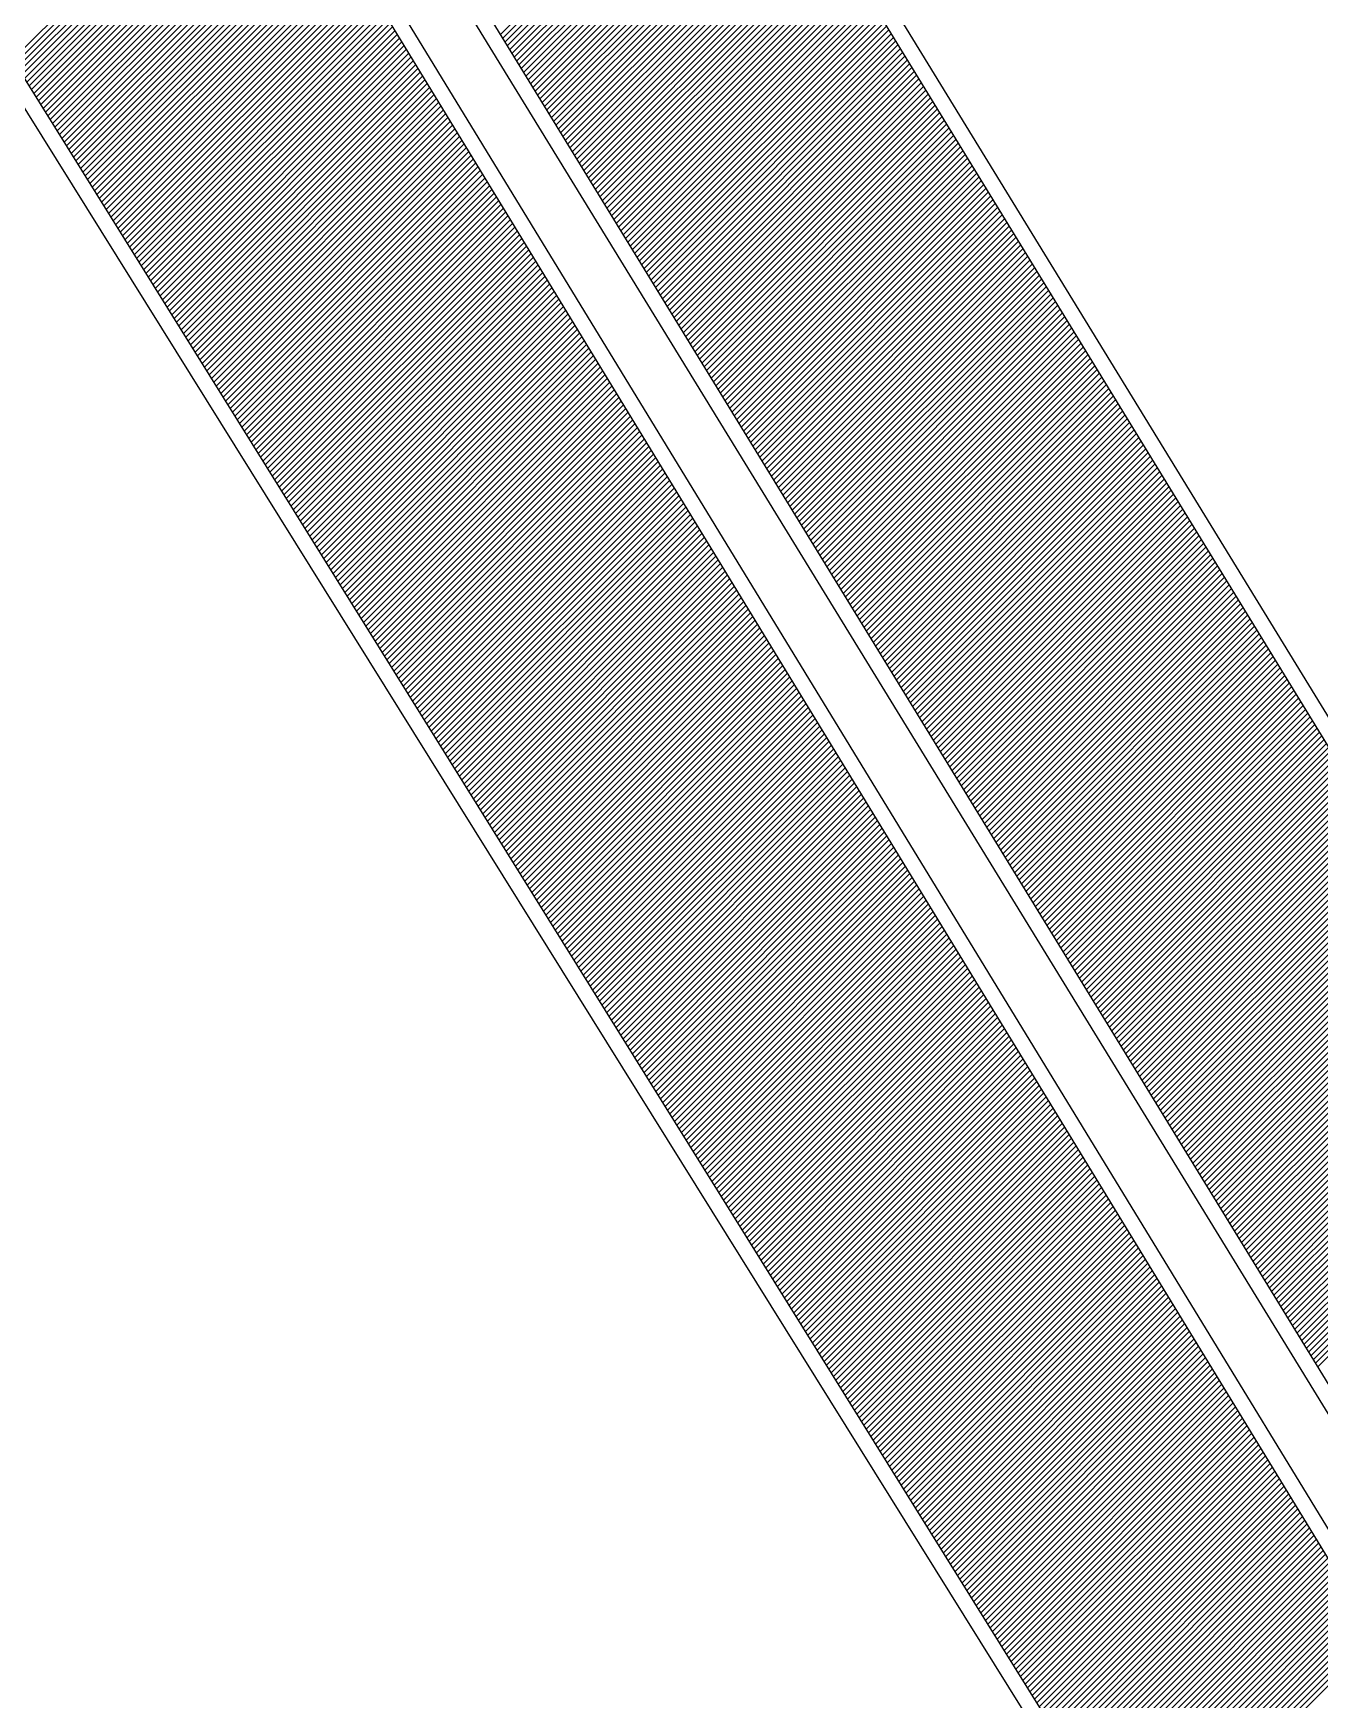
# Model space of a CAD drawing. Extents: x 3196 to 9141, y -1880 to 2325.
# Drawn here: x 8831.47 to 8846.41, y -1219.35 to -1200.01 of the extents above; entities that cross this region are included whole.
import ezdxf

# ---------------------------------------------------------------- set-up
doc = ezdxf.new("R2010")
doc.units = 0
doc.header["$MEASUREMENT"] = 0
doc.layers.add('1', color=1, linetype='CONTINUOUS')
doc.layers.add('10', color=10, linetype='CONTINUOUS')

msp = doc.modelspace()

# ---------------------------------------------------------------- linework, layer by layer
at = {"layer": '1', "linetype": 'Continuous'}
for p, q in [((8836.891518, -1200.025385), (8839.712568, -1197.204335)), ((8836.918368, -1200.069235), (8839.739418, -1197.248185)), ((8836.945268, -1200.113035), (8839.766268, -1197.292035)), ((8836.972168, -1200.156885), (8839.793168, -1197.335885)), ((8831.228118, -1200.314785), (8834.109468, -1197.433435)), ((8831.255268, -1200.358335), (8834.136268, -1197.477335)), ((8831.282418, -1200.401885), (8834.163068, -1197.521235)), ((8836.999068, -1200.200685), (8839.820018, -1197.379735)), ((8837.025918, -1200.244535), (8839.846918, -1197.423535)), ((8837.052818, -1200.288335), (8839.873768, -1197.467385)), ((8837.079718, -1200.332185), (8839.900668, -1197.511235)), ((8831.309568, -1200.445435), (8834.189918, -1197.565135)), ((8831.336718, -1200.488985), (8834.216718, -1197.609035)), ((8831.363868, -1200.532585), (8834.243518, -1197.652885)), ((8831.391018, -1200.576135), (8834.270368, -1197.696785)), ((8837.106618, -1200.375985), (8839.927518, -1197.555085)), ((8837.133468, -1200.419835), (8839.954368, -1197.598885)), ((8837.160368, -1200.463635), (8839.981268, -1197.642735)), ((8837.187268, -1200.507485), (8840.008118, -1197.686585)), ((8831.418218, -1200.619685), (8834.297168, -1197.740685)), ((8831.445368, -1200.663235), (8834.323968, -1197.784585)), ((8831.472518, -1200.706785), (8834.350818, -1197.828485)), ((8831.499668, -1200.750335), (8834.377618, -1197.872385)), ((8831.526818, -1200.793885), (8834.404418, -1197.916285)), ((8837.214168, -1200.551285), (8840.035018, -1197.730435)), ((8837.241018, -1200.595085), (8840.061868, -1197.774285)), ((8837.267918, -1200.638935), (8840.088768, -1197.818085)), ((8837.294818, -1200.682735), (8840.115618, -1197.861935)), ((8837.321718, -1200.726585), (8840.142468, -1197.905785)), ((8831.553968, -1200.837435), (8834.431268, -1197.960185)), ((8831.581168, -1200.880985), (8834.458068, -1198.004085)), ((8831.608318, -1200.924535), (8834.484868, -1198.047935)), ((8831.635468, -1200.968085), (8834.511718, -1198.091835)), ((8837.348568, -1200.770385), (8840.169368, -1197.949635)), ((8837.375468, -1200.814235), (8840.196218, -1197.993485)), ((8837.402368, -1200.858035), (8840.223118, -1198.037285)), ((8837.429268, -1200.901885), (8840.249968, -1198.081135)), ((8831.662618, -1201.011635), (8834.538518, -1198.135735)), ((8831.689768, -1201.055185), (8834.565318, -1198.179635)), ((8831.716918, -1201.098735), (8834.592168, -1198.223535)), ((8831.744118, -1201.142285), (8834.618968, -1198.267435)), ((8837.456118, -1200.945685), (8840.276868, -1198.124985)), ((8837.483018, -1200.989535), (8840.303718, -1198.168835)), ((8837.509918, -1201.033335), (8840.330568, -1198.212685)), ((8837.536818, -1201.077185), (8840.357468, -1198.256485)), ((8837.563668, -1201.120985), (8840.384318, -1198.300335)), ((8831.771268, -1201.185835), (8834.645768, -1198.311335)), ((8831.798418, -1201.229385), (8834.672618, -1198.355235)), ((8831.825568, -1201.272935), (8834.699418, -1198.399135)), ((8831.852718, -1201.316535), (8834.726218, -1198.442985)), ((8831.879868, -1201.360085), (8834.753068, -1198.486885)), ((8837.590568, -1201.164785), (8840.411218, -1198.344185)), ((8837.617468, -1201.208635), (8840.438068, -1198.388035)), ((8837.644368, -1201.252435), (8840.464968, -1198.431835)), ((8837.671218, -1201.296285), (8840.491818, -1198.475685)), ((8831.907018, -1201.403635), (8834.779868, -1198.530785)), ((8831.934218, -1201.447185), (8834.806668, -1198.574685)), ((8831.961368, -1201.490735), (8834.833518, -1198.618585)), ((8831.988518, -1201.534285), (8834.860318, -1198.662485)), ((8837.698118, -1201.340085), (8840.518668, -1198.519535)), ((8837.725018, -1201.383935), (8840.545568, -1198.563385)), ((8837.751918, -1201.427735), (8840.572418, -1198.607235)), ((8837.778768, -1201.471585), (8840.599318, -1198.651035)), ((8837.805668, -1201.515385), (8840.626168, -1198.694885)), ((8832.015668, -1201.577835), (8834.887118, -1198.706385)), ((8832.042818, -1201.621385), (8834.913968, -1198.750285)), ((8832.069968, -1201.664935), (8834.940768, -1198.794185)), ((8832.097168, -1201.708485), (8834.967568, -1198.838035)), ((8832.124318, -1201.752035), (8834.994418, -1198.881935)), ((8837.832568, -1201.559235), (8840.653068, -1198.738735)), ((8837.859468, -1201.603035), (8840.679918, -1198.782585)), ((8837.886318, -1201.646835), (8840.706768, -1198.826435)), ((8837.913218, -1201.690685), (8840.733668, -1198.870235)), ((8832.151468, -1201.795585), (8835.021218, -1198.925835)), ((8832.178618, -1201.839135), (8835.048018, -1198.969735)), ((8832.205768, -1201.882685), (8835.074818, -1199.013635)), ((8832.232918, -1201.926235), (8835.101668, -1199.057535)), ((8837.940118, -1201.734485), (8840.760518, -1198.914085)), ((8837.967018, -1201.778335), (8840.787418, -1198.957935)), ((8837.993868, -1201.822135), (8840.814268, -1199.001785)), ((8838.020768, -1201.865985), (8840.841118, -1199.045635)), ((8832.260118, -1201.969785), (8835.128468, -1199.101435)), ((8832.287268, -1202.013335), (8835.155268, -1199.145335)), ((8832.314418, -1202.056885), (8835.182118, -1199.189235)), ((8832.341568, -1202.100485), (8835.208918, -1199.233085)), ((8838.047668, -1201.909785), (8840.868018, -1199.089435)), ((8838.074568, -1201.953635), (8840.894868, -1199.133285)), ((8838.101418, -1201.997435), (8840.921768, -1199.177135)), ((8838.128318, -1202.041285), (8840.948618, -1199.220985)), ((8838.155218, -1202.085085), (8840.975518, -1199.264785)), ((8832.368718, -1202.144035), (8835.235718, -1199.276985)), ((8832.395868, -1202.187585), (8835.262568, -1199.320885)), ((8832.423018, -1202.231135), (8835.289368, -1199.364785)), ((8832.450218, -1202.274685), (8835.316168, -1199.408685)), ((8832.477368, -1202.318235), (8835.343018, -1199.452585)), ((8838.182118, -1202.128935), (8841.002368, -1199.308635)), ((8838.208968, -1202.172735), (8841.029218, -1199.352485)), ((8838.235868, -1202.216535), (8841.056118, -1199.396335)), ((8838.262768, -1202.260385), (8841.082968, -1199.440185)), ((8832.504518, -1202.361785), (8835.369818, -1199.496485)), ((8832.531668, -1202.405335), (8835.396618, -1199.540385)), ((8832.558818, -1202.448885), (8835.423468, -1199.584285)), ((8832.585968, -1202.492435), (8835.450268, -1199.628135)), ((8838.289668, -1202.304185), (8841.109868, -1199.483985)), ((8838.316518, -1202.348035), (8841.136718, -1199.527835)), ((8838.343418, -1202.391835), (8841.163618, -1199.571685)), ((8838.370318, -1202.435685), (8841.190468, -1199.615535)), ((8838.397218, -1202.479485), (8841.217318, -1199.659385)), ((8832.613168, -1202.535985), (8835.477068, -1199.672035)), ((8832.640318, -1202.579535), (8835.503918, -1199.715935)), ((8832.667468, -1202.623085), (8835.530718, -1199.759835)), ((8832.694618, -1202.666635), (8835.557518, -1199.803735)), ((8832.721768, -1202.710185), (8835.584368, -1199.847635)), ((8838.424068, -1202.523335), (8841.244218, -1199.703185)), ((8838.450968, -1202.567135), (8841.271068, -1199.747035)), ((8838.477868, -1202.610985), (8841.297968, -1199.790885)), ((8838.504768, -1202.654785), (8841.324818, -1199.834735)), ((8832.748918, -1202.753735), (8835.611168, -1199.891535)), ((8832.776118, -1202.797285), (8835.637968, -1199.935435)), ((8832.803268, -1202.840835), (8835.664818, -1199.979335)), ((8832.830418, -1202.884435), (8835.691618, -1200.023185)), ((8838.531618, -1202.698635), (8841.351718, -1199.878535)), ((8838.558518, -1202.742435), (8841.378568, -1199.922385)), ((8838.585418, -1202.786235), (8841.405418, -1199.966235)), ((8838.612318, -1202.830085), (8841.432318, -1200.010085)), ((8832.857568, -1202.927985), (8835.718418, -1200.067085)), ((8832.884718, -1202.971535), (8835.745268, -1200.110985)), ((8832.911868, -1203.015085), (8835.772068, -1200.154885)), ((8832.939018, -1203.058635), (8835.798868, -1200.198785)), ((8832.966218, -1203.102185), (8835.825718, -1200.242685)), ((8838.639168, -1202.873885), (8841.459168, -1200.053935)), ((8838.666068, -1202.917735), (8841.486068, -1200.097735)), ((8838.692968, -1202.961535), (8841.512918, -1200.141585)), ((8838.719868, -1203.005385), (8841.539818, -1200.185435)), ((8838.746768, -1203.049185), (8841.566668, -1200.229285)), ((8832.993368, -1203.145735), (8835.852518, -1200.286585)), ((8833.020518, -1203.189285), (8835.879318, -1200.330485)), ((8833.047668, -1203.232835), (8835.906168, -1200.374385)), ((8833.074818, -1203.276385), (8835.932968, -1200.418235)), ((8838.773618, -1203.093035), (8841.593518, -1200.273135)), ((8838.800518, -1203.136835), (8841.620418, -1200.316935)), ((8838.827418, -1203.180685), (8841.647268, -1200.360785)), ((8838.854318, -1203.224485), (8841.674168, -1200.404635)), ((8833.101968, -1203.319935), (8835.959768, -1200.462135)), ((8833.129168, -1203.363485), (8835.986618, -1200.506035)), ((8833.156318, -1203.407035), (8836.013418, -1200.549935)), ((8833.183468, -1203.450585), (8836.040218, -1200.593835)), ((8838.881168, -1203.268335), (8841.701018, -1200.448485)), ((8838.908068, -1203.312135), (8841.727918, -1200.492335)), ((8838.934968, -1203.355935), (8841.754768, -1200.536135)), ((8838.961868, -1203.399785), (8841.781618, -1200.579985)), ((8838.988718, -1203.443585), (8841.808518, -1200.623835)), ((8833.210618, -1203.494135), (8836.067068, -1200.637735)), ((8833.237768, -1203.537685), (8836.093868, -1200.681635)), ((8833.264918, -1203.581235), (8836.120668, -1200.725535)), ((8833.292118, -1203.624785), (8836.147518, -1200.769385)), ((8833.319268, -1203.668385), (8836.174318, -1200.813285)), ((8839.015618, -1203.487435), (8841.835368, -1200.667685)), ((8839.042518, -1203.531235), (8841.862268, -1200.711485)), ((8839.069418, -1203.575085), (8841.889118, -1200.755335)), ((8839.096268, -1203.618885), (8841.915968, -1200.799185)), ((8833.346418, -1203.711935), (8836.201118, -1200.857185)), ((8833.373568, -1203.755485), (8836.227968, -1200.901085)), ((8833.400718, -1203.799035), (8836.254768, -1200.944985)), ((8833.427868, -1203.842585), (8836.281568, -1200.988885)), ((8839.123168, -1203.662735), (8841.942868, -1200.843035)), ((8839.150068, -1203.706535), (8841.969718, -1200.886885)), ((8839.176968, -1203.750385), (8841.996618, -1200.930685)), ((8839.203818, -1203.794185), (8842.023468, -1200.974535)), ((8833.455018, -1203.886135), (8836.308368, -1201.032785)), ((8833.482218, -1203.929685), (8836.335218, -1201.076685)), ((8833.509368, -1203.973235), (8836.362018, -1201.120585)), ((8833.536518, -1204.016785), (8836.388818, -1201.164435)), ((8833.563668, -1204.060335), (8836.415668, -1201.208335)), ((8839.230718, -1203.838035), (8842.050368, -1201.018385)), ((8839.257618, -1203.881835), (8842.077218, -1201.062235)), ((8839.284518, -1203.925635), (8842.104068, -1201.106085)), ((8839.311368, -1203.969485), (8842.130968, -1201.149885)), ((8839.338268, -1204.013285), (8842.157818, -1201.193735)), ((8833.590818, -1204.103885), (8836.442468, -1201.252235)), ((8833.617968, -1204.147435), (8836.469268, -1201.296135)), ((8833.645168, -1204.190985), (8836.496118, -1201.340035)), ((8833.672318, -1204.234535), (8836.522918, -1201.383935)), ((8839.365168, -1204.057135), (8842.184718, -1201.237585)), ((8839.392068, -1204.100935), (8842.211568, -1201.281435)), ((8839.418918, -1204.144785), (8842.238468, -1201.325235)), ((8839.445818, -1204.188585), (8842.265318, -1201.369085)), ((8833.699468, -1204.278085), (8836.549718, -1201.427835)), ((8833.726618, -1204.321635), (8836.576568, -1201.471735)), ((8833.753768, -1204.365185), (8836.603368, -1201.515635)), ((8833.780918, -1204.408735), (8836.630168, -1201.559485)), ((8839.472718, -1204.232435), (8842.292168, -1201.412935)), ((8839.499618, -1204.276235), (8842.319068, -1201.456785)), ((8839.526468, -1204.320085), (8842.345918, -1201.500635)), ((8839.553368, -1204.363885), (8842.372818, -1201.544435)), ((8839.580268, -1204.407735), (8842.399668, -1201.588285)), ((8833.808118, -1204.452335), (8836.657018, -1201.603385)), ((8833.835268, -1204.495885), (8836.683818, -1201.647285)), ((8833.862418, -1204.539435), (8836.710618, -1201.691185)), ((8833.889568, -1204.582985), (8836.737468, -1201.735085)), ((8833.916718, -1204.626535), (8836.764268, -1201.778985)), ((8839.607168, -1204.451535), (8842.426568, -1201.632135)), ((8839.634018, -1204.495335), (8842.453418, -1201.675985)), ((8839.660918, -1204.539185), (8842.480268, -1201.719835)), ((8839.687818, -1204.582985), (8842.507168, -1201.763635)), ((8833.943868, -1204.670085), (8836.791068, -1201.822885)), ((8833.971018, -1204.713635), (8836.817918, -1201.866785)), ((8833.998218, -1204.757185), (8836.844718, -1201.910685)), ((8834.025368, -1204.800735), (8836.871518, -1201.954535)), ((8839.714718, -1204.626835), (8842.534018, -1201.807485)), ((8839.741568, -1204.670635), (8842.560918, -1201.851335)), ((8839.768468, -1204.714485), (8842.587768, -1201.895185)), ((8839.795368, -1204.758285), (8842.614668, -1201.939035)), ((8839.822268, -1204.802135), (8842.641518, -1201.982835)), ((8834.052518, -1204.844285), (8836.898368, -1201.998435)), ((8834.079668, -1204.887835), (8836.925168, -1202.042335)), ((8834.106818, -1204.931385), (8836.951968, -1202.086235)), ((8834.133968, -1204.974935), (8836.978818, -1202.130135)), ((8834.161168, -1205.018485), (8837.005618, -1202.174035)), ((8839.849118, -1204.845935), (8842.668368, -1202.026685)), ((8839.876018, -1204.889785), (8842.695268, -1202.070535)), ((8839.902918, -1204.933585), (8842.722118, -1202.114385)), ((8839.929818, -1204.977435), (8842.749018, -1202.158185)), ((8834.188318, -1205.062035), (8837.032418, -1202.217935)), ((8834.215468, -1205.105585), (8837.059268, -1202.261835)), ((8834.242618, -1205.149135), (8837.086068, -1202.305735)), ((8834.269768, -1205.192685), (8837.112868, -1202.349585)), ((8839.956668, -1205.021235), (8842.775868, -1202.202035)), ((8839.983568, -1205.065035), (8842.802768, -1202.245885)), ((8840.010468, -1205.108885), (8842.829618, -1202.289735)), ((8840.037368, -1205.152685), (8842.856468, -1202.333585)), ((8834.296918, -1205.236285), (8837.139718, -1202.393485)), ((8834.324118, -1205.279835), (8837.166518, -1202.437385)), ((8834.351268, -1205.323385), (8837.193318, -1202.481285)), ((8834.378418, -1205.366935), (8837.220168, -1202.525185)), ((8840.064218, -1205.196535), (8842.883368, -1202.377385)), ((8840.091118, -1205.240335), (8842.910218, -1202.421235)), ((8840.118018, -1205.284185), (8842.937118, -1202.465085)), ((8840.144918, -1205.327985), (8842.963968, -1202.508935)), ((8840.171768, -1205.371835), (8842.990868, -1202.552785)), ((8834.405568, -1205.410485), (8837.246968, -1202.569085)), ((8834.432718, -1205.454035), (8837.273768, -1202.612985)), ((8834.459868, -1205.497585), (8837.300618, -1202.656885)), ((8834.487018, -1205.541135), (8837.327418, -1202.700785)), ((8834.514218, -1205.584685), (8837.354218, -1202.744635)), ((8840.198668, -1205.415635), (8843.017718, -1202.596585)), ((8840.225568, -1205.459485), (8843.044568, -1202.640435)), ((8840.252468, -1205.503285), (8843.071468, -1202.684285)), ((8840.279318, -1205.547135), (8843.098318, -1202.728135)), ((8834.541368, -1205.628235), (8837.381068, -1202.788535)), ((8834.568518, -1205.671785), (8837.407868, -1202.832435)), ((8834.595668, -1205.715335), (8837.434668, -1202.876335)), ((8834.622818, -1205.758885), (8837.461468, -1202.920235)), ((8840.306218, -1205.590935), (8843.125218, -1202.771985)), ((8840.333118, -1205.634735), (8843.152068, -1202.815785)), ((8840.360018, -1205.678585), (8843.178918, -1202.859635)), ((8840.386868, -1205.722385), (8843.205818, -1202.903485)), ((8840.413768, -1205.766235), (8843.232668, -1202.947335)), ((8834.649968, -1205.802435), (8837.488318, -1202.964135)), ((8834.677168, -1205.845985), (8837.515118, -1203.008035)), ((8834.704318, -1205.889535), (8837.541918, -1203.051935)), ((8834.731468, -1205.933085), (8837.568768, -1203.095835)), ((8834.758618, -1205.976635), (8837.595568, -1203.139685)), ((8840.440668, -1205.810035), (8843.259568, -1202.991135)), ((8840.467568, -1205.853885), (8843.286418, -1203.034985)), ((8840.494418, -1205.897685), (8843.313318, -1203.078835)), ((8840.521318, -1205.941535), (8843.340168, -1203.122685)), ((8834.785768, -1206.020235), (8837.622368, -1203.183585)), ((8834.812918, -1206.063785), (8837.649218, -1203.227485)), ((8834.840118, -1206.107335), (8837.676018, -1203.271385)), ((8834.867268, -1206.150885), (8837.702818, -1203.315285)), ((8840.548218, -1205.985335), (8843.367018, -1203.166535)), ((8840.575118, -1206.029185), (8843.393918, -1203.210335)), ((8840.601968, -1206.072985), (8843.420768, -1203.254185)), ((8840.628868, -1206.116835), (8843.447668, -1203.298035)), ((8834.894418, -1206.194435), (8837.729668, -1203.359185)), ((8834.921568, -1206.237985), (8837.756468, -1203.403085)), ((8834.948718, -1206.281535), (8837.783268, -1203.446985)), ((8834.975868, -1206.325085), (8837.810118, -1203.490885)), ((8840.655768, -1206.160635), (8843.474518, -1203.341885)), ((8840.682668, -1206.204435), (8843.501418, -1203.385735)), ((8840.709518, -1206.248285), (8843.528268, -1203.429535)), ((8840.736418, -1206.292085), (8843.555118, -1203.473385)), ((8840.763318, -1206.335935), (8843.582018, -1203.517235)), ((8835.003018, -1206.368635), (8837.836918, -1203.534735)), ((8835.030218, -1206.412185), (8837.863718, -1203.578635)), ((8835.057368, -1206.455735), (8837.890568, -1203.622535)), ((8835.084518, -1206.499285), (8837.917368, -1203.666435)), ((8835.111668, -1206.542835), (8837.944168, -1203.710335)), ((8840.790218, -1206.379735), (8843.608868, -1203.561085)), ((8840.817068, -1206.423585), (8843.635768, -1203.604885)), ((8840.843968, -1206.467385), (8843.662618, -1203.648735)), ((8840.870868, -1206.511235), (8843.689518, -1203.692585)), ((8835.138818, -1206.586385), (8837.971018, -1203.754235)), ((8835.165968, -1206.629935), (8837.997818, -1203.798135)), ((8835.193168, -1206.673485), (8838.024618, -1203.842035)), ((8835.220318, -1206.717035), (8838.051468, -1203.885935)), ((8840.897768, -1206.555035), (8843.716368, -1203.736435)), ((8840.924618, -1206.598885), (8843.743218, -1203.780285)), ((8840.951518, -1206.642685), (8843.770118, -1203.824085)), ((8840.978418, -1206.686535), (8843.796968, -1203.867935)), ((8841.005318, -1206.730335), (8843.823868, -1203.911785)), ((8835.247468, -1206.760585), (8838.078268, -1203.929785)), ((8835.274618, -1206.804185), (8838.105068, -1203.973685)), ((8835.301768, -1206.847735), (8838.131918, -1204.017585)), ((8835.328918, -1206.891285), (8838.158718, -1204.061485)), ((8835.356118, -1206.934835), (8838.185518, -1204.105385)), ((8841.032168, -1206.774135), (8843.850718, -1203.955635)), ((8841.059068, -1206.817985), (8843.877618, -1203.999485)), ((8841.085968, -1206.861785), (8843.904468, -1204.043285)), ((8841.112868, -1206.905635), (8843.931318, -1204.087135)), ((8835.383268, -1206.978385), (8838.212368, -1204.149285)), ((8835.410418, -1207.021935), (8838.239168, -1204.193185)), ((8835.437568, -1207.065485), (8838.265968, -1204.237085)), ((8835.464718, -1207.109035), (8838.292818, -1204.280985)), ((8841.139718, -1206.949435), (8843.958218, -1204.130985)), ((8841.166618, -1206.993285), (8843.985068, -1204.174835)), ((8841.193518, -1207.037085), (8844.011968, -1204.218685)), ((8841.220418, -1207.080935), (8844.038818, -1204.262485)), ((8835.491868, -1207.152585), (8838.319618, -1204.324835)), ((8835.519068, -1207.196135), (8838.346418, -1204.368735)), ((8835.546218, -1207.239685), (8838.373268, -1204.412635)), ((8835.573368, -1207.283235), (8838.400068, -1204.456535)), ((8841.247268, -1207.124735), (8844.065718, -1204.306335)), ((8841.274168, -1207.168585), (8844.092568, -1204.350185)), ((8841.301068, -1207.212385), (8844.119418, -1204.394035)), ((8841.327968, -1207.256235), (8844.146318, -1204.437835)), ((8841.354868, -1207.300035), (8844.173168, -1204.481685)), ((8835.600518, -1207.326785), (8838.426868, -1204.500435)), ((8835.627668, -1207.370335), (8838.453718, -1204.544335)), ((8835.654818, -1207.413885), (8838.480518, -1204.588235)), ((8835.681968, -1207.457435), (8838.507318, -1204.632135)), ((8835.709168, -1207.500985), (8838.534168, -1204.675985)), ((8841.381718, -1207.343835), (8844.200068, -1204.525535)), ((8841.408618, -1207.387685), (8844.226918, -1204.569385)), ((8841.435518, -1207.431485), (8844.253768, -1204.613235)), ((8841.462418, -1207.475335), (8844.280668, -1204.657035)), ((8835.736318, -1207.544535), (8838.560968, -1204.719885)), ((8835.763468, -1207.588135), (8838.587768, -1204.763785)), ((8835.790618, -1207.631685), (8838.614618, -1204.807685)), ((8835.817768, -1207.675235), (8838.641418, -1204.851585)), ((8841.489268, -1207.519135), (8844.307518, -1204.700885)), ((8841.516168, -1207.562985), (8844.334418, -1204.744735)), ((8841.543068, -1207.606785), (8844.361268, -1204.788585)), ((8841.569968, -1207.650635), (8844.388168, -1204.832435)), ((8841.596818, -1207.694435), (8844.415018, -1204.876235)), ((8835.844918, -1207.718785), (8838.668218, -1204.895485)), ((8835.872118, -1207.762335), (8838.695018, -1204.939385)), ((8835.899268, -1207.805885), (8838.721868, -1204.983285)), ((8835.926418, -1207.849435), (8838.748668, -1205.027185)), ((8835.953568, -1207.892985), (8838.775468, -1205.071035)), ((8841.623718, -1207.738285), (8844.441868, -1204.920085)), ((8841.650618, -1207.782085), (8844.468768, -1204.963935)), ((8841.677518, -1207.825885), (8844.495618, -1205.007785)), ((8841.704368, -1207.869735), (8844.522518, -1205.051585)), ((8835.980718, -1207.936535), (8838.802318, -1205.114935)), ((8836.007868, -1207.980085), (8838.829118, -1205.158835)), ((8836.035068, -1208.023635), (8838.855918, -1205.202735)), ((8836.062218, -1208.067185), (8838.882768, -1205.246635)), ((8841.731268, -1207.913535), (8844.549368, -1205.095435)), ((8841.758168, -1207.957385), (8844.576268, -1205.139285)), ((8841.785068, -1208.001185), (8844.603118, -1205.183135)), ((8841.811918, -1208.045035), (8844.629968, -1205.226985)), ((8841.838818, -1208.088835), (8844.656868, -1205.270785)), ((8836.089368, -1208.110735), (8838.909568, -1205.290535)), ((8836.116518, -1208.154285), (8838.936368, -1205.334435)), ((8836.143668, -1208.197835), (8838.963218, -1205.378335)), ((8836.170818, -1208.241385), (8838.990018, -1205.422235)), ((8841.865718, -1208.132685), (8844.683718, -1205.314635)), ((8841.892618, -1208.176485), (8844.710618, -1205.358485)), ((8841.919468, -1208.220335), (8844.737468, -1205.402335)), ((8841.946368, -1208.264135), (8844.764368, -1205.446185)), ((8836.197968, -1208.284935), (8839.016818, -1205.466085)), ((8836.225168, -1208.328485), (8839.043668, -1205.509985)), ((8836.252318, -1208.372085), (8839.070468, -1205.553885)), ((8836.279468, -1208.415635), (8839.097268, -1205.597785)), ((8836.306618, -1208.459185), (8839.124118, -1205.641685)), ((8841.973268, -1208.307985), (8844.791218, -1205.489985)), ((8842.000168, -1208.351785), (8844.818068, -1205.533835)), ((8842.027018, -1208.395585), (8844.844968, -1205.577685)), ((8842.053918, -1208.439435), (8844.871818, -1205.621535)), ((8836.333768, -1208.502735), (8839.150918, -1205.685585)), ((8836.360918, -1208.546285), (8839.177718, -1205.729485)), ((8836.388118, -1208.589835), (8839.204568, -1205.773385)), ((8836.415268, -1208.633385), (8839.231368, -1205.817285)), ((8842.080818, -1208.483235), (8844.898718, -1205.665385)), ((8842.107718, -1208.527085), (8844.925568, -1205.709185)), ((8842.134568, -1208.570885), (8844.952468, -1205.753035)), ((8842.161468, -1208.614735), (8844.979318, -1205.796885)), ((8842.188368, -1208.658535), (8845.006168, -1205.840735)), ((8836.442418, -1208.676935), (8839.258168, -1205.861135)), ((8836.469568, -1208.720485), (8839.285018, -1205.905035)), ((8836.496718, -1208.764035), (8839.311818, -1205.948935)), ((8836.523868, -1208.807585), (8839.338618, -1205.992835)), ((8836.551068, -1208.851135), (8839.365468, -1206.036735)), ((8842.215268, -1208.702385), (8845.033068, -1205.884535)), ((8842.242118, -1208.746185), (8845.059918, -1205.928385)), ((8842.269018, -1208.790035), (8845.086818, -1205.972235)), ((8842.295918, -1208.833835), (8845.113668, -1206.016085)), ((8836.578218, -1208.894685), (8839.392268, -1206.080635)), ((8836.605368, -1208.938235), (8839.419068, -1206.124535)), ((8836.632518, -1208.981785), (8839.445918, -1206.168435)), ((8836.659668, -1209.025335), (8839.472718, -1206.212335)), ((8842.322818, -1208.877685), (8845.140568, -1206.059935)), ((8842.349668, -1208.921485), (8845.167418, -1206.103735)), ((8842.376568, -1208.965285), (8845.194268, -1206.147585)), ((8842.403468, -1209.009135), (8845.221168, -1206.191435)), ((8842.430368, -1209.052935), (8845.248018, -1206.235285)), ((8836.686818, -1209.068885), (8839.499518, -1206.256185)), ((8836.713968, -1209.112435), (8839.526368, -1206.300085)), ((8836.741168, -1209.156035), (8839.553168, -1206.343985)), ((8836.768318, -1209.199585), (8839.579968, -1206.387885)), ((8836.795468, -1209.243135), (8839.606818, -1206.431785)), ((8842.457218, -1209.096785), (8845.274918, -1206.279135)), ((8842.484118, -1209.140585), (8845.301768, -1206.322935)), ((8842.511018, -1209.184435), (8845.328668, -1206.366785)), ((8842.537918, -1209.228235), (8845.355518, -1206.410635)), ((8836.822618, -1209.286685), (8839.633618, -1206.475685)), ((8836.849768, -1209.330235), (8839.660418, -1206.519585)), ((8836.876918, -1209.373785), (8839.687268, -1206.563485)), ((8836.904118, -1209.417335), (8839.714068, -1206.607385)), ((8842.564768, -1209.272085), (8845.382368, -1206.454485)), ((8842.591668, -1209.315885), (8845.409268, -1206.498335)), ((8842.618568, -1209.359735), (8845.436118, -1206.542135)), ((8842.645468, -1209.403535), (8845.463018, -1206.585985)), ((8836.931268, -1209.460885), (8839.740868, -1206.651235)), ((8836.958418, -1209.504435), (8839.767718, -1206.695135)), ((8836.985568, -1209.547985), (8839.794518, -1206.739035)), ((8837.012718, -1209.591535), (8839.821318, -1206.782935)), ((8842.672318, -1209.447385), (8845.489868, -1206.629835)), ((8842.699218, -1209.491185), (8845.516718, -1206.673685)), ((8842.726118, -1209.534985), (8845.543618, -1206.717485)), ((8842.753018, -1209.578835), (8845.570468, -1206.761335)), ((8842.779868, -1209.622635), (8845.597368, -1206.805185)), ((8837.039868, -1209.635085), (8839.848118, -1206.826835)), ((8837.067068, -1209.678635), (8839.874968, -1206.870735)), ((8837.094218, -1209.722185), (8839.901768, -1206.914635)), ((8837.121368, -1209.765735), (8839.928568, -1206.958535)), ((8837.148518, -1209.809285), (8839.955418, -1207.002435)), ((8842.806768, -1209.666485), (8845.624218, -1206.849035)), ((8842.833668, -1209.710285), (8845.651118, -1206.892885)), ((8842.860568, -1209.754135), (8845.677968, -1206.936685)), ((8842.887418, -1209.797935), (8845.704818, -1206.980535)), ((8844.662018, -1212.690285), (8850.503418, -1206.848885)), ((8844.688918, -1212.734085), (8850.496668, -1206.926335)), ((8844.715818, -1212.777935), (8850.489918, -1207.003785)), ((8837.175668, -1209.852835), (8839.982218, -1207.046285)), ((8837.202818, -1209.896385), (8840.009018, -1207.090185)), ((8837.229968, -1209.939985), (8840.035868, -1207.134085)), ((8837.257168, -1209.983535), (8840.062668, -1207.177985)), ((8842.914318, -1209.841785), (8845.731718, -1207.024385)), ((8842.941218, -1209.885585), (8845.758568, -1207.068235)), ((8842.968118, -1209.929435), (8845.785468, -1207.112085)), ((8842.994968, -1209.973235), (8845.812318, -1207.155885)), ((8843.021868, -1210.017085), (8845.839218, -1207.199735)), ((8844.742668, -1212.821735), (8850.483168, -1207.081285)), ((8844.769568, -1212.865585), (8850.476418, -1207.158735)), ((8837.284318, -1210.027085), (8840.089468, -1207.221885)), ((8837.311468, -1210.070635), (8840.116318, -1207.265785)), ((8837.338618, -1210.114185), (8840.143118, -1207.309685)), ((8837.365768, -1210.157735), (8840.169918, -1207.353585)), ((8837.392918, -1210.201285), (8840.196768, -1207.397485)), ((8843.048768, -1210.060885), (8845.866068, -1207.243585)), ((8843.075668, -1210.104685), (8845.892918, -1207.287435)), ((8843.102518, -1210.148535), (8845.919818, -1207.331235)), ((8843.129418, -1210.192335), (8845.946668, -1207.375085)), ((8844.796468, -1212.909385), (8850.469618, -1207.236185)), ((8844.823368, -1212.953185), (8850.462868, -1207.313685)), ((8844.850218, -1212.997035), (8850.456118, -1207.391135)), ((8837.420118, -1210.244835), (8840.223568, -1207.441335)), ((8837.447268, -1210.288385), (8840.250368, -1207.485235)), ((8837.474418, -1210.331935), (8840.277218, -1207.529135)), ((8837.501568, -1210.375485), (8840.304018, -1207.573035)), ((8843.156318, -1210.236185), (8845.973568, -1207.418935)), ((8843.183218, -1210.279985), (8846.000418, -1207.462785)), ((8843.210068, -1210.323835), (8846.027318, -1207.506635)), ((8843.236968, -1210.367635), (8846.054168, -1207.550435)), ((8844.877118, -1213.040835), (8850.449368, -1207.468585)), ((8844.904018, -1213.084685), (8850.442618, -1207.546085)), ((8837.528718, -1210.419035), (8840.330818, -1207.616935)), ((8837.555868, -1210.462585), (8840.357668, -1207.660835)), ((8837.583068, -1210.506135), (8840.384468, -1207.704735)), ((8837.610218, -1210.549685), (8840.411268, -1207.748635)), ((8843.263868, -1210.411485), (8846.081018, -1207.594285)), ((8843.290768, -1210.455285), (8846.107918, -1207.638135)), ((8843.317618, -1210.499135), (8846.134768, -1207.681985)), ((8843.344518, -1210.542935), (8846.161668, -1207.725835)), ((8843.371418, -1210.586785), (8846.188518, -1207.769635)), ((8844.930918, -1213.128485), (8850.435868, -1207.623535)), ((8844.957768, -1213.172335), (8850.429118, -1207.701035)), ((8844.984668, -1213.216135), (8850.422318, -1207.778485)), ((8837.637368, -1210.593235), (8840.438118, -1207.792535)), ((8837.664518, -1210.636785), (8840.464918, -1207.836385)), ((8837.691668, -1210.680335), (8840.491718, -1207.880285)), ((8837.718818, -1210.723935), (8840.518568, -1207.924185)), ((8837.745968, -1210.767485), (8840.545368, -1207.968085)), ((8843.398318, -1210.630585), (8846.215418, -1207.813485)), ((8843.425168, -1210.674385), (8846.242268, -1207.857335)), ((8843.452068, -1210.718235), (8846.269118, -1207.901185)), ((8843.478968, -1210.762035), (8846.296018, -1207.945035)), ((8845.011568, -1213.259985), (8850.415568, -1207.855935)), ((8845.038468, -1213.303785), (8850.408818, -1207.933435)), ((8837.773168, -1210.811035), (8840.572168, -1208.011985)), ((8837.800318, -1210.854585), (8840.599018, -1208.055885)), ((8837.827468, -1210.898135), (8840.625818, -1208.099785)), ((8837.854618, -1210.941685), (8840.652618, -1208.143685)), ((8843.505868, -1210.805885), (8846.322868, -1207.988835)), ((8843.532718, -1210.849685), (8846.349768, -1208.032685)), ((8843.559618, -1210.893535), (8846.376618, -1208.076535)), ((8843.586518, -1210.937335), (8846.403518, -1208.120385)), ((8843.613418, -1210.981185), (8846.430368, -1208.164185)), ((8845.065318, -1213.347635), (8850.402068, -1208.010885)), ((8845.092218, -1213.391435), (8850.395318, -1208.088335)), ((8845.119118, -1213.435285), (8850.388568, -1208.165835)), ((8837.881768, -1210.985235), (8840.679468, -1208.187585)), ((8837.908918, -1211.028785), (8840.706268, -1208.231435)), ((8837.936118, -1211.072335), (8840.733068, -1208.275335)), ((8837.963268, -1211.115885), (8840.759918, -1208.319235)), ((8837.990418, -1211.159435), (8840.786718, -1208.363135)), ((8843.640268, -1211.024985), (8846.457218, -1208.208035)), ((8843.667168, -1211.068835), (8846.484118, -1208.251885)), ((8843.694068, -1211.112635), (8846.510968, -1208.295735)), ((8843.720968, -1211.156485), (8846.537868, -1208.339585)), ((8845.146018, -1213.479085), (8850.381818, -1208.243285)), ((8845.172868, -1213.522885), (8850.375018, -1208.320735)), ((8838.017568, -1211.202985), (8840.813518, -1208.407035)), ((8838.044718, -1211.246535), (8840.840368, -1208.450935)), ((8838.071868, -1211.290085), (8840.867168, -1208.494835)), ((8838.099068, -1211.333635), (8840.893968, -1208.538735)), ((8843.747818, -1211.200285), (8846.564718, -1208.383385)), ((8843.774718, -1211.244085), (8846.591568, -1208.427235)), ((8843.801618, -1211.287935), (8846.618468, -1208.471085)), ((8843.828518, -1211.331735), (8846.645318, -1208.514935)), ((8843.855368, -1211.375585), (8846.672218, -1208.558785)), ((8845.199768, -1213.566735), (8850.368268, -1208.398235)), ((8845.226668, -1213.610535), (8850.361518, -1208.475685)), ((8845.253568, -1213.654385), (8850.354768, -1208.553135)), ((8838.126218, -1211.377185), (8840.920818, -1208.582635)), ((8838.153368, -1211.420735), (8840.947618, -1208.626485)), ((8838.180518, -1211.464285), (8840.974418, -1208.670385)), ((8838.207668, -1211.507885), (8841.001268, -1208.714285)), ((8843.882268, -1211.419385), (8846.699068, -1208.602585)), ((8843.909168, -1211.463235), (8846.725968, -1208.646435)), ((8843.936068, -1211.507035), (8846.752818, -1208.690285)), ((8843.962918, -1211.550885), (8846.779668, -1208.734135)), ((8845.280418, -1213.698185), (8850.348018, -1208.630635)), ((8845.307318, -1213.742035), (8850.341268, -1208.708085)), ((8838.234818, -1211.551435), (8841.028068, -1208.758185)), ((8838.261968, -1211.594985), (8841.054868, -1208.802085)), ((8838.289168, -1211.638535), (8841.081668, -1208.845985)), ((8838.316318, -1211.682085), (8841.108518, -1208.889885)), ((8838.343468, -1211.725635), (8841.135318, -1208.933785)), ((8843.989818, -1211.594685), (8846.806568, -1208.777935)), ((8844.016718, -1211.638535), (8846.833418, -1208.821785)), ((8844.043618, -1211.682335), (8846.860318, -1208.865635)), ((8844.070518, -1211.726185), (8846.887168, -1208.909485)), ((8845.334218, -1213.785835), (8850.334518, -1208.785535)), ((8845.361118, -1213.829685), (8850.327718, -1208.863035)), ((8845.387968, -1213.873485), (8850.320968, -1208.940485)), ((8838.370618, -1211.769185), (8841.162118, -1208.977635)), ((8838.397768, -1211.812735), (8841.188968, -1209.021535)), ((8838.424918, -1211.856285), (8841.215768, -1209.065435)), ((8838.452118, -1211.899835), (8841.242568, -1209.109335)), ((8844.097368, -1211.769985), (8846.914068, -1208.953335)), ((8844.124268, -1211.813785), (8846.940918, -1208.997135)), ((8844.151168, -1211.857635), (8846.967768, -1209.040985)), ((8844.178068, -1211.901435), (8846.994668, -1209.084835)), ((8844.204918, -1211.945285), (8847.021518, -1209.128685)), ((8844.446918, -1212.339685), (8847.731018, -1209.055585)), ((8844.473818, -1212.383485), (8847.724868, -1209.132435)), ((8845.414868, -1213.917335), (8850.314218, -1209.017985)), ((8845.441768, -1213.961135), (8850.307468, -1209.095435)), ((8838.479268, -1211.943385), (8841.269418, -1209.153235)), ((8838.506418, -1211.986935), (8841.296218, -1209.197135)), ((8838.533568, -1212.030485), (8841.323018, -1209.241035)), ((8838.560718, -1212.074035), (8841.349868, -1209.284935)), ((8838.587868, -1212.117585), (8841.376668, -1209.328835)), ((8844.231818, -1211.989085), (8847.048418, -1209.172535)), ((8844.258718, -1212.032935), (8847.075268, -1209.216335)), ((8844.285618, -1212.076735), (8847.102168, -1209.260185)), ((8844.312468, -1212.120585), (8847.129018, -1209.304035)), ((8844.500718, -1212.427335), (8847.718718, -1209.209285)), ((8844.527568, -1212.471135), (8847.712568, -1209.286135)), ((8845.468668, -1214.004985), (8850.300718, -1209.172885)), ((8845.495518, -1214.048785), (8850.293968, -1209.250385)), ((8845.522418, -1214.092585), (8850.287218, -1209.327835)), ((8838.615068, -1212.161135), (8841.403468, -1209.372685)), ((8838.642218, -1212.204685), (8841.430318, -1209.416585)), ((8838.669368, -1212.248235), (8841.457118, -1209.460485)), ((8838.696518, -1212.291835), (8841.483918, -1209.504385)), ((8844.339368, -1212.164385), (8847.155868, -1209.347885)), ((8844.366268, -1212.208235), (8847.182768, -1209.391735)), ((8844.393168, -1212.252035), (8847.209618, -1209.435535)), ((8844.420018, -1212.295885), (8847.236518, -1209.479385)), ((8844.554468, -1212.514985), (8847.706468, -1209.362985)), ((8844.581368, -1212.558785), (8847.700318, -1209.439835)), ((8844.608268, -1212.602635), (8847.694168, -1209.516685)), ((8845.549318, -1214.136435), (8850.280468, -1209.405285)), ((8845.576218, -1214.180235), (8850.273668, -1209.482785)), ((8838.723668, -1212.335385), (8841.510768, -1209.548285)), ((8838.750818, -1212.378935), (8841.537568, -1209.592185)), ((8838.777968, -1212.422485), (8841.564368, -1209.636085)), ((8838.805168, -1212.466035), (8841.591218, -1209.679985)), ((8844.635118, -1212.646435), (8847.688068, -1209.593535)), ((8845.603068, -1214.224085), (8850.266918, -1209.560235)), ((8845.629968, -1214.267885), (8850.260168, -1209.637685)), ((8845.656868, -1214.311735), (8850.253418, -1209.715185)), ((8838.832318, -1212.509585), (8841.618018, -1209.723885)), ((8838.859468, -1212.553135), (8841.644818, -1209.767735)), ((8838.886618, -1212.596685), (8841.671668, -1209.811635)), ((8838.913768, -1212.640235), (8841.698468, -1209.855535)), ((8838.940918, -1212.683785), (8841.725268, -1209.899435)), ((8845.683768, -1214.355535), (8850.246668, -1209.792635)), ((8845.710618, -1214.399385), (8850.239918, -1209.870085)), ((8838.968118, -1212.727335), (8841.752118, -1209.943335)), ((8838.995268, -1212.770885), (8841.778918, -1209.987235)), ((8839.022418, -1212.814435), (8841.805718, -1210.031135)), ((8839.049568, -1212.857985), (8841.832568, -1210.075035)), ((8845.737518, -1214.443185), (8850.233168, -1209.947585)), ((8845.764418, -1214.487035), (8850.226368, -1210.025035)), ((8845.791318, -1214.530835), (8850.219618, -1210.102485)), ((8839.076718, -1212.901535), (8841.859368, -1210.118935)), ((8839.103868, -1212.945085), (8841.886168, -1210.162785)), ((8839.131068, -1212.988635), (8841.913018, -1210.206685)), ((8839.158218, -1213.032185), (8841.939818, -1210.250585)), ((8839.185368, -1213.075735), (8841.966618, -1210.294485)), ((8845.818168, -1214.574635), (8850.212868, -1210.179985)), ((8845.845068, -1214.618485), (8850.206118, -1210.257435)), ((8839.212518, -1213.119335), (8841.993468, -1210.338385)), ((8839.239668, -1213.162885), (8842.020268, -1210.382285)), ((8839.266818, -1213.206435), (8842.047068, -1210.426185)), ((8839.293968, -1213.249985), (8842.073918, -1210.470085)), ((8845.871968, -1214.662285), (8850.199368, -1210.334885)), ((8845.898868, -1214.706135), (8850.192618, -1210.412385)), ((8845.925718, -1214.749935), (8850.185868, -1210.489835)), ((8839.321168, -1213.293535), (8842.100718, -1210.513985)), ((8839.348318, -1213.337085), (8842.127518, -1210.557835)), ((8839.375468, -1213.380635), (8842.154368, -1210.601735)), ((8839.402618, -1213.424185), (8842.181168, -1210.645635)), ((8845.952618, -1214.793785), (8850.179068, -1210.567335)), ((8845.979518, -1214.837585), (8850.172318, -1210.644785)), ((8839.429768, -1213.467735), (8842.207968, -1210.689535)), ((8839.456918, -1213.511285), (8842.234768, -1210.733435)), ((8839.484118, -1213.554835), (8842.261618, -1210.777335)), ((8839.511268, -1213.598385), (8842.288418, -1210.821235)), ((8839.538418, -1213.641935), (8842.315218, -1210.865135)), ((8846.006418, -1214.881435), (8850.165568, -1210.722235)), ((8846.033268, -1214.925235), (8850.158818, -1210.799735)), ((8846.060168, -1214.969085), (8850.152068, -1210.877185)), ((8839.565568, -1213.685485), (8842.342068, -1210.909035)), ((8839.592718, -1213.729035), (8842.368868, -1210.952885)), ((8839.619868, -1213.772585), (8842.395668, -1210.996785)), ((8839.647068, -1213.816135), (8842.422518, -1211.040685)), ((8846.087068, -1215.012885), (8850.145318, -1210.954635)), ((8846.113968, -1215.056735), (8850.138568, -1211.032135)), ((8839.674218, -1213.859685), (8842.449318, -1211.084585)), ((8839.701368, -1213.903285), (8842.476118, -1211.128485)), ((8839.728518, -1213.946835), (8842.502968, -1211.172385)), ((8839.755668, -1213.990385), (8842.529768, -1211.216285)), ((8839.782818, -1214.033935), (8842.556568, -1211.260185)), ((8846.140818, -1215.100535), (8850.131768, -1211.109585)), ((8846.167718, -1215.144335), (8850.125018, -1211.187035)), ((8846.194618, -1215.188185), (8850.118268, -1211.264535)), ((8839.809968, -1214.077485), (8842.583418, -1211.304085)), ((8839.837168, -1214.121035), (8842.610218, -1211.347935)), ((8839.864318, -1214.164585), (8842.637018, -1211.391835)), ((8839.891468, -1214.208135), (8842.663868, -1211.435735)), ((8846.221518, -1215.231985), (8850.111518, -1211.341985)), ((8846.248368, -1215.275835), (8850.104768, -1211.419435)), ((8839.918618, -1214.251685), (8842.690668, -1211.479635)), ((8839.945768, -1214.295235), (8842.717468, -1211.523535)), ((8839.972918, -1214.338785), (8842.744318, -1211.567435)), ((8840.000118, -1214.382335), (8842.771118, -1211.611335)), ((8840.027268, -1214.425885), (8842.797918, -1211.655235)), ((8846.275268, -1215.319635), (8850.098018, -1211.496935)), ((8846.302168, -1215.363485), (8850.091268, -1211.574385)), ((8846.329068, -1215.407285), (8850.084518, -1211.651835)), ((8840.054418, -1214.469435), (8842.824768, -1211.699135)), ((8840.081568, -1214.512985), (8842.851568, -1211.742985)), ((8840.108718, -1214.556535), (8842.878368, -1211.786885)), ((8840.135868, -1214.600085), (8842.905218, -1211.830785)), ((8846.355918, -1215.451135), (8850.077718, -1211.729335)), ((8846.382818, -1215.494935), (8850.070968, -1211.806785)), ((8840.163068, -1214.643635), (8842.932018, -1211.874685)), ((8840.190218, -1214.687235), (8842.958818, -1211.918585)), ((8840.217368, -1214.730785), (8842.985668, -1211.962485)), ((8840.244518, -1214.774335), (8843.012468, -1212.006385)), ((8840.271668, -1214.817885), (8843.039268, -1212.050285)), ((8840.298818, -1214.861435), (8843.066118, -1212.094185)), ((8840.326018, -1214.904985), (8843.092918, -1212.138035)), ((8840.353168, -1214.948535), (8843.119718, -1212.181935)), ((8840.380318, -1214.992085), (8843.146568, -1212.225835)), ((8840.407468, -1215.035635), (8843.173368, -1212.269735)), ((8840.434618, -1215.079185), (8843.200168, -1212.313635)), ((8840.461768, -1215.122735), (8843.227018, -1212.357535)), ((8840.488918, -1215.166285), (8843.253818, -1212.401435)), ((8840.516118, -1215.209835), (8843.280618, -1212.445335)), ((8840.543268, -1215.253385), (8843.307468, -1212.489235)), ((8840.570418, -1215.296935), (8843.334268, -1212.533085)), ((8840.597568, -1215.340485), (8843.361068, -1212.576985)), ((8840.624718, -1215.384035), (8843.387868, -1212.620885)), ((8840.651868, -1215.427585), (8843.414718, -1212.664785)), ((8840.679068, -1215.471185), (8843.441518, -1212.708685)), ((8840.706218, -1215.514735), (8843.468318, -1212.752585)), ((8840.733368, -1215.558285), (8843.495168, -1212.796485)), ((8840.760518, -1215.601835), (8843.521968, -1212.840385)), ((8840.787668, -1215.645385), (8843.548768, -1212.884285)), ((8840.814818, -1215.688935), (8843.575618, -1212.928135)), ((8840.842018, -1215.732485), (8843.602418, -1212.972035)), ((8840.869168, -1215.776035), (8843.629218, -1213.015935)), ((8840.896318, -1215.819585), (8843.656068, -1213.059835)), ((8840.923468, -1215.863135), (8843.682868, -1213.103735)), ((8840.950618, -1215.906685), (8843.709668, -1213.147635)), ((8840.977768, -1215.950235), (8843.736518, -1213.191535)), ((8841.004918, -1215.993785), (8843.763318, -1213.235435)), ((8841.032118, -1216.037335), (8843.790118, -1213.279285)), ((8841.059268, -1216.080885), (8843.816968, -1213.323185)), ((8841.086418, -1216.124435), (8843.843768, -1213.367085)), ((8841.113568, -1216.167985), (8843.870568, -1213.410985)), ((8841.140718, -1216.211535), (8843.897418, -1213.454885)), ((8841.167868, -1216.255135), (8843.924218, -1213.498785)), ((8841.195068, -1216.298685), (8843.951018, -1213.542685)), ((8841.222218, -1216.342235), (8843.977868, -1213.586585)), ((8841.249368, -1216.385785), (8844.004668, -1213.630485)), ((8841.276518, -1216.429335), (8844.031468, -1213.674335)), ((8841.303668, -1216.472885), (8844.058318, -1213.718235)), ((8841.330818, -1216.516435), (8844.085118, -1213.762135)), ((8841.358018, -1216.559985), (8844.111918, -1213.806035)), ((8841.385168, -1216.603535), (8844.138768, -1213.849935)), ((8841.412318, -1216.647085), (8844.165568, -1213.893835)), ((8841.439468, -1216.690635), (8844.192368, -1213.937735)), ((8841.466618, -1216.734185), (8844.219218, -1213.981635)), ((8841.493768, -1216.777735), (8844.246018, -1214.025535)), ((8841.520918, -1216.821285), (8844.272818, -1214.069385)), ((8841.548118, -1216.864835), (8844.299668, -1214.113285)), ((8841.575268, -1216.908385), (8844.326468, -1214.157185)), ((8841.602418, -1216.951935), (8844.353268, -1214.201085)), ((8841.629568, -1216.995485), (8844.380118, -1214.244985)), ((8841.656718, -1217.039085), (8844.406918, -1214.288885)), ((8841.683868, -1217.082635), (8844.433718, -1214.332785)), ((8841.711068, -1217.126185), (8844.460568, -1214.376685)), ((8841.738218, -1217.169735), (8844.487368, -1214.420585)), ((8841.765368, -1217.213285), (8844.514168, -1214.464435)), ((8841.792518, -1217.256835), (8844.541018, -1214.508335)), ((8841.819668, -1217.300385), (8844.567818, -1214.552235)), ((8841.846818, -1217.343935), (8844.594618, -1214.596135)), ((8841.874018, -1217.387485), (8844.621418, -1214.640035)), ((8841.901168, -1217.431035), (8844.648268, -1214.683935)), ((8841.928318, -1217.474585), (8844.675068, -1214.727835)), ((8841.955468, -1217.518135), (8844.701868, -1214.771735)), ((8841.982618, -1217.561685), (8844.728718, -1214.815635)), ((8842.009768, -1217.605235), (8844.755518, -1214.859485)), ((8842.036918, -1217.648785), (8844.782318, -1214.903385)), ((8842.064118, -1217.692335), (8844.809168, -1214.947285)), ((8842.091268, -1217.735885), (8844.835968, -1214.991185)), ((8842.118418, -1217.779435), (8844.862768, -1215.035085)), ((8842.145568, -1217.823035), (8844.889618, -1215.078985)), ((8842.172718, -1217.866585), (8844.916418, -1215.122885)), ((8842.199868, -1217.910135), (8844.943218, -1215.166785)), ((8842.227068, -1217.953685), (8844.970068, -1215.210685)), ((8842.254218, -1217.997235), (8844.996868, -1215.254535)), ((8842.281368, -1218.040785), (8845.023668, -1215.298435)), ((8842.308518, -1218.084335), (8845.050518, -1215.342335)), ((8842.335668, -1218.127885), (8845.077318, -1215.386235)), ((8842.362818, -1218.171435), (8845.104118, -1215.430135)), ((8842.390018, -1218.214985), (8845.130968, -1215.474035)), ((8842.417168, -1218.258535), (8845.157768, -1215.517935)), ((8842.444318, -1218.302085), (8845.184568, -1215.561835)), ((8842.471468, -1218.345635), (8845.211418, -1215.605735)), ((8842.498618, -1218.389185), (8845.238218, -1215.649585)), ((8842.525768, -1218.432735), (8845.265018, -1215.693485)), ((8842.552918, -1218.476285), (8845.291868, -1215.737385)), ((8842.580118, -1218.519835), (8845.318668, -1215.781285)), ((8842.607268, -1218.563385), (8845.345468, -1215.825185)), ((8842.634418, -1218.606985), (8845.372318, -1215.869085)), ((8842.661568, -1218.650535), (8845.399118, -1215.912985)), ((8842.688718, -1218.694085), (8845.425918, -1215.956885)), ((8842.715868, -1218.737635), (8845.452768, -1216.000785)), ((8842.743068, -1218.781185), (8845.479568, -1216.044635)), ((8842.770218, -1218.824735), (8845.506368, -1216.088535)), ((8842.797368, -1218.868285), (8845.533218, -1216.132435)), ((8842.824518, -1218.911835), (8845.560018, -1216.176335)), ((8842.851668, -1218.955385), (8845.586818, -1216.220235)), ((8842.878818, -1218.998935), (8845.613668, -1216.264135)), ((8842.906018, -1219.042485), (8845.640468, -1216.308035)), ((8842.933168, -1219.086035), (8845.667268, -1216.351935)), ((8842.960318, -1219.129585), (8845.694118, -1216.395835)), ((8842.987468, -1219.173135), (8845.720918, -1216.439685)), ((8843.014618, -1219.216685), (8845.747718, -1216.483585)), ((8843.041768, -1219.260235), (8845.774518, -1216.527485)), ((8843.068918, -1219.303785), (8845.801368, -1216.571385)), ((8843.096118, -1219.347335), (8845.828168, -1216.615285)), ((8843.123268, -1219.390935), (8845.854968, -1216.659185)), ((8843.150418, -1219.434485), (8845.881818, -1216.703085)), ((8843.177568, -1219.478035), (8845.908618, -1216.746985)), ((8843.204718, -1219.521585), (8845.935418, -1216.790885)), ((8843.231868, -1219.565135), (8845.962268, -1216.834735)), ((8843.259068, -1219.608685), (8845.989068, -1216.878635)), ((8843.286218, -1219.652235), (8846.015868, -1216.922535)), ((8843.313368, -1219.695785), (8846.042718, -1216.966435)), ((8843.340518, -1219.739335), (8846.069518, -1217.010335)), ((8843.367668, -1219.782885), (8846.096318, -1217.054235)), ((8843.394818, -1219.826435), (8846.123168, -1217.098135)), ((8843.422018, -1219.869985), (8846.149968, -1217.142035)), ((8843.449168, -1219.913535), (8846.176768, -1217.185935)), ((8843.476318, -1219.957085), (8846.203618, -1217.229785)), ((8843.503468, -1220.000635), (8846.230418, -1217.273685)), ((8843.530618, -1220.044185), (8846.257218, -1217.317585)), ((8843.557768, -1220.087735), (8846.284068, -1217.361485)), ((8843.584918, -1220.131285), (8846.310868, -1217.405385)), ((8843.612118, -1220.174885), (8846.337668, -1217.449285)), ((8843.639268, -1220.218435), (8846.364518, -1217.493185)), ((8843.666418, -1220.261985), (8846.391318, -1217.537085)), ((8843.693568, -1220.305535), (8846.418118, -1217.580935)), ((8843.720718, -1220.349085), (8846.444968, -1217.624835)), ((8843.747868, -1220.392635), (8846.471768, -1217.668735)), ((8843.775068, -1220.436185), (8846.498568, -1217.712635)), ((8843.802218, -1220.479735), (8846.525418, -1217.756535)), ((8843.829368, -1220.523285), (8846.552218, -1217.800435)), ((8843.856518, -1220.566835), (8846.579018, -1217.844335)), ((8843.883668, -1220.610385), (8846.605868, -1217.888235)), ((8843.910818, -1220.653935), (8846.632668, -1217.932135)), ((8843.938018, -1220.697485), (8846.659468, -1217.975985)), ((8843.965168, -1220.741035), (8846.686318, -1218.019885)), ((8843.992318, -1220.784585), (8846.713118, -1218.063785)), ((8844.019468, -1220.828135), (8846.739918, -1218.107685)), ((8844.046618, -1220.871685), (8846.766768, -1218.151585)), ((8844.073768, -1220.915235), (8846.793568, -1218.195485)), ((8844.100918, -1220.958835), (8846.820368, -1218.239385)), ((8844.128118, -1221.002385), (8846.847218, -1218.283285)), ((8844.155268, -1221.045935), (8846.874018, -1218.327185)), ((8844.182418, -1221.089485), (8846.900818, -1218.371035)), ((8844.209568, -1221.133035), (8846.927668, -1218.414935)), ((8844.236718, -1221.176585), (8846.954468, -1218.458835)), ((8844.263868, -1221.220135), (8846.981268, -1218.502735)), ((8844.291068, -1221.263685), (8847.008068, -1218.546635)), ((8844.318218, -1221.307235), (8847.034918, -1218.590535)), ((8844.345368, -1221.350785), (8847.061718, -1218.634435))]:
    msp.add_line(p, q, dxfattribs=at)
at = {"layer": '10', "linetype": 'Continuous'}
for p, q in [((8817.671718, -1170.180435), (8849.119618, -1221.656135)), ((8818.368068, -1170.180535), (8849.462768, -1220.860535)), ((8847.508068, -1209.576435), (8823.360368, -1170.180435)), ((8817.570268, -1170.361235), (8848.931118, -1221.694385)), ((8818.691068, -1170.361285), (8849.330268, -1220.298885)), ((8847.644068, -1210.144335), (8823.259118, -1170.361235)), ((8848.087368, -1227.351735), (8819.883368, -1182.121385)), ((8848.193718, -1227.864035), (8820.003068, -1182.655085))]:
    msp.add_line(p, q, dxfattribs=at)

doc.saveas('drawing.dxf')
